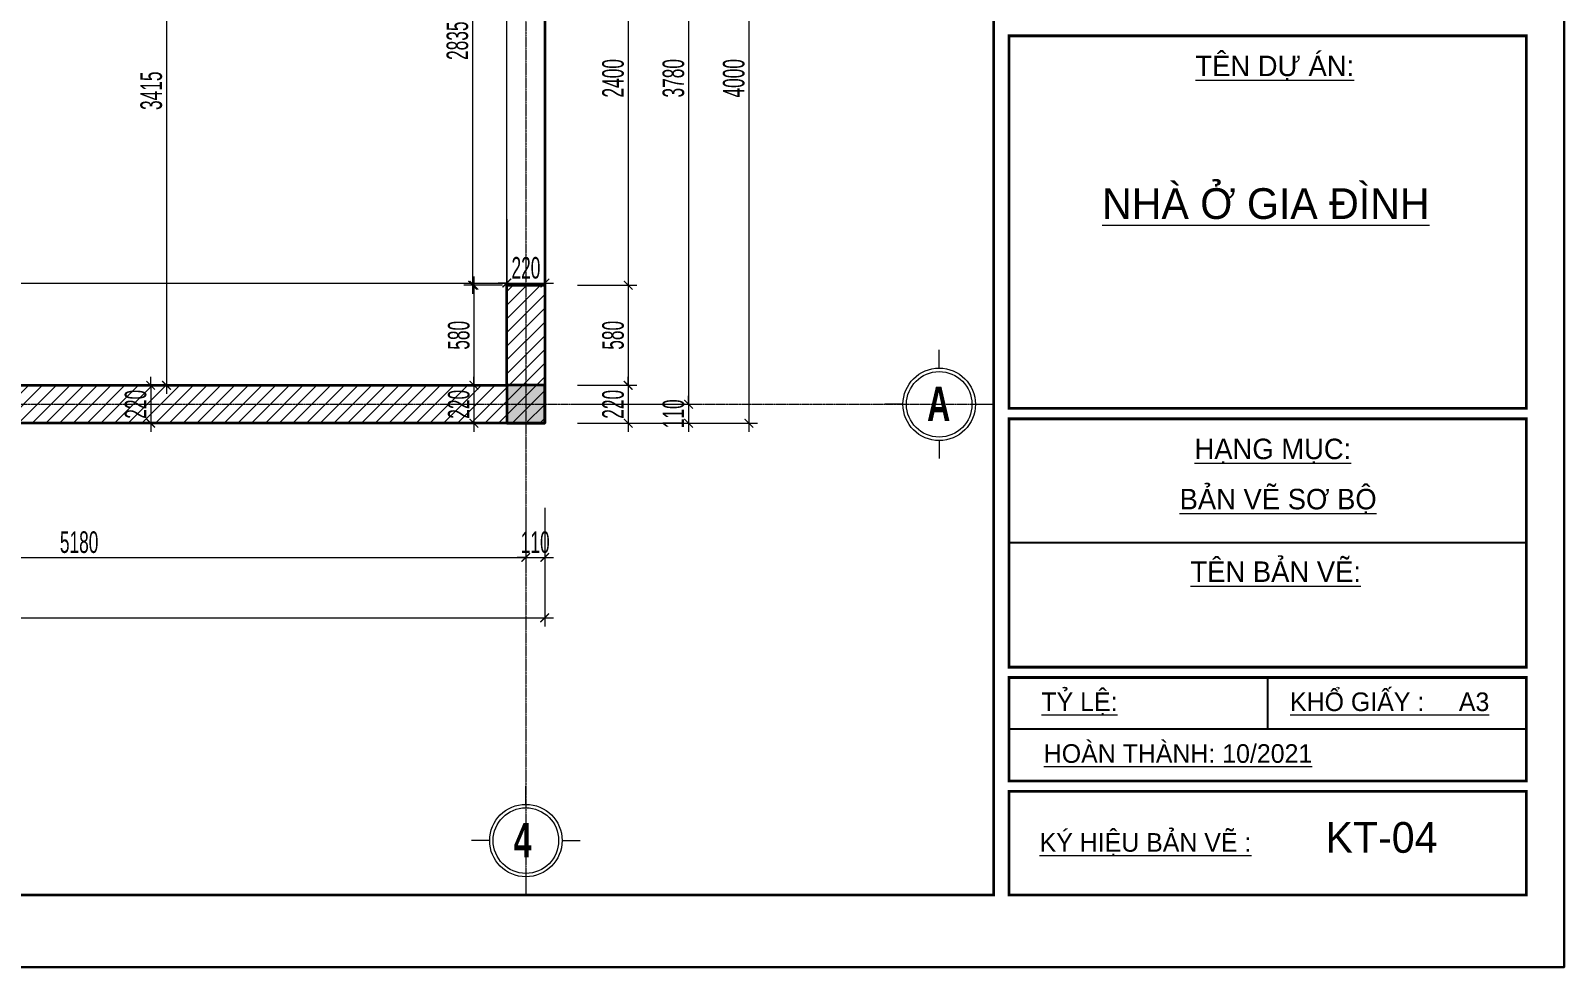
# Model space of a CAD drawing. Header units: millimetres. Extents: x 1336014 to 2939047, y -333549 to -60566.
# Drawn here: x 1459409 to 1468303, y -109734 to -104304 of the extents above; entities that cross this region are included whole.
import ezdxf
from ezdxf.enums import TextEntityAlignment as Align

# ---------------------------------------------------------------- set-up
doc = ezdxf.new("R2010")
doc.units = ezdxf.units.MM
doc.header["$MEASUREMENT"] = 0
doc.linetypes.add('CENTER2', pattern=[1.125, 0.75, -0.125, 0.125, -0.125])
for name, color, linetype, lineweight in [('01.Cut', 255, 'Continuous', 35), ('02.Thay', 145, 'Continuous', 15), ('05.Text', 253, 'Continuous', 18), ('06.betong', 2, 'Continuous', 35), ('08.Dim', 156, 'Continuous', 15), ('09.Hatch', 250, 'Continuous', 5), ('10.truc', 250, 'CENTER2', 20), ('11.Khung bo', 32, 'Continuous', 50), ('12.Khung', 36, 'Continuous', 25)]:
    doc.layers.add(name, color=color, linetype=linetype, lineweight=lineweight)
doc.layers.add('Tpl_Bound', color=1, linetype='Continuous', plot=False)
doc.styles.add('AVANTHB', font='')
doc.styles.add('TT5_Text Dim', font='hoatbif.shx', dxfattribs={"width": 0.6})
doc.styles.add('VnAvantH', font='')
doc.styles.get('AVANTHB').set_extended_font_data('.VnAvantH', bold=True)
doc.styles.get('VnAvantH').set_extended_font_data('.VnAvantH')
doc.dimstyles.new('TT5_Dim 1-50', dxfattribs={"dimscale": 50, "dimtxt": 2.5, "dimasz": 1, "dimexe": 1, "dimexo": 0.5, "dimgap": 0.5, "dimtad": 1, "dimdec": 0, "dimzin": 0, "dimdsep": 46, "dimtxsty": 'TT5_Text Dim', "dimblk": 'ARCHTICK', "dimcen": 0, "dimdle": 1, "dimclrd": 256, "dimclre": 256, "dimclrt": 1, "dimadec": 0, "dimazin": 0, "dimtfac": 0.015, "dimtdec": 0, "dimtix": 1, "dimtmove": 2, "dimatfit": 3, "dimldrblk": 'DOT', "dimfxl": 1, "dimtolj": 1, "dimtzin": 0, "dimlwd": -1, "dimlwe": -1, "dimarcsym": 1})

# ---------------------------------------------------------------- blocks, each defined once
blk = doc.blocks.new('100')
at = {"layer": '11.Khung bo', "const_width": 26.7}
for points in [[(1860913, -945240), (1860913, -916940), (1896063, -916940), (1896063, -945240)], [(1860913, -945240), (1860913, -916940), (1896063, -916940), (1896063, -945240)], [(1860913, -945240), (1860913, -916940), (1896063, -916940), (1896063, -945240)], [(1896213, -940540), (1901213, -940540), (1901213, -936940), (1896213, -936940)], [(1896213, -940540), (1901213, -940540), (1901213, -936940), (1896213, -936940)], [(1896213, -940540), (1901213, -940540), (1901213, -936940), (1896213, -936940)], [(1896213, -943040), (1901213, -943040), (1901213, -940640), (1896213, -940640)], [(1896213, -943040), (1901213, -943040), (1901213, -940640), (1896213, -940640)], [(1896213, -943040), (1901213, -943040), (1901213, -940640), (1896213, -940640)], [(1896213, -944140), (1901213, -944140), (1901213, -943140), (1896213, -943140)], [(1896213, -944140), (1901213, -944140), (1901213, -943140), (1896213, -943140)], [(1896213, -944140), (1901213, -944140), (1901213, -943140), (1896213, -943140)], [(1896213, -945240), (1901213, -945240), (1901213, -944240), (1896213, -944240)], [(1896213, -945240), (1901213, -945240), (1901213, -944240), (1896213, -944240)], [(1896213, -945240), (1901213, -945240), (1901213, -944240), (1896213, -944240)]]:
    blk.add_lwpolyline(points, close=True, dxfattribs=at)
at = {"layer": '12.Khung'}
for p, q in [((1901213, -941840), (1896213, -941840)), ((1901213, -941840), (1896213, -941840)), ((1901213, -941840), (1896213, -941840)), ((1898713, -943640), (1898713, -943140)), ((1898713, -943640), (1898713, -943140)), ((1898713, -943640), (1898713, -943140)), ((1901213, -943640), (1896213, -943640)), ((1901213, -943640), (1896213, -943640)), ((1901213, -943640), (1896213, -943640))]:
    blk.add_line(p, q, dxfattribs=at)
blk.add_lwpolyline([(1901579, -945940), (1901579, -916240), (1859580, -916240), (1859580, -945940)], close=True, dxfattribs=at)
blk.add_lwpolyline([(1901579, -945940), (1901579, -916240), (1859580, -916240), (1859580, -945940)], close=True, dxfattribs=at)
blk.add_lwpolyline([(1901579, -945940), (1901579, -916240), (1859580, -916240), (1859580, -945940)], close=True, dxfattribs=at)
at = {"layer": '05.Text', "style": 'VnAvantH'}
for s, height, p in [('%%Utªn Dù ¸N:', 198, (1898013, -937329)), ('%%Unhµ ë gia ®×nh', 297, (1897112, -938709)), ('%%Uh¹ng môc:', 198, (1898005, -941030)), ('%%Uh¹ng môc:', 198, (1898005, -941030)), ('%%Uh¹ng môc:', 198, (1898005, -941030)), ('%%Ub¶n vÏ s¬ bé', 198, (1897861, -941515)), ('%%Ub¶n vÏ s¬ bé', 198, (1897861, -941515)), ('%%Ub¶n vÏ s¬ bé', 198, (1897861, -941515)), ('%%Utªn b¶n vÏ:', 198, (1897966, -942216)), ('%%Utªn b¶n vÏ:', 198, (1897966, -942216)), ('%%Utªn b¶n vÏ:', 198, (1897966, -942216)), ('%%Utû lÖ:', 180, (1896525, -943464)), ('%%UKHæ GIÊY :     A3', 180, (1898928, -943464)), ('%%Uhoµn thµnh: 10/2021', 180, (1896548, -943964)), ('%%Uký hiÖu b¶n vÏ :', 180, (1896508, -944823))]:
    blk.add_text(s, height=height, dxfattribs=at).set_placement(p)
blk = doc.blocks.new('DFGFH')
h = blk.add_hatch(color=256)
h.dxf.hatch_style = 1
h.paths.add_polyline_path([(15438.1, 12136.8), (15658.1, 12136.8), (15658.1, 12356.8), (15438.1, 12356.8)])
blk.add_lwpolyline([(15438.1, 12136.8), (15658.1, 12136.8), (15658.1, 12356.8), (15438.1, 12356.8)], close=True)
blk = doc.blocks.new('DANHTRUC')
for p, q in [((980383, -947347), (980383, -947137)), ((979963, -947767), (979753, -947767)), ((980803, -947767), (981013, -947767)), ((980383, -948187), (980383, -948397))]:
    blk.add_line(p, q)
for radius in [420, 380]:
    blk.add_circle((980383, -947767), radius)
blk = doc.blocks.new('_ARCHTICK')
at = {"const_width": 0.15}
blk.add_lwpolyline([(-0.5, -0.5), (0.5, 0.5)], dxfattribs=at)
blk = doc.blocks.new('*D435')
at = {"layer": '08.Dim', "transparency": 16777216}
for p, q in [((1457100.1, -107070.3), (1457100.1, -107407.8)), ((1462280.1, -107070.3), (1462280.1, -107407.8)), ((1457050.1, -107357.8), (1462330.1, -107357.8))]:
    blk.add_line(p, q, dxfattribs=at)
at = {"layer": 'Defpoints', "color": 0, "transparency": 16777216}
for p in [(1457100.1, -107045.3), (1462280.1, -107045.3), (1462280.1, -107357.8)]:
    blk.add_point(p, dxfattribs=at)
at = {"layer": '08.Dim', "transparency": 16777216, "xscale": 50, "yscale": 50, "zscale": 50, "rotation": 180}
blk.add_blockref('_ARCHTICK', (1457100.1, -107357.8), dxfattribs=at)
at = {"layer": '08.Dim', "transparency": 16777216, "xscale": 50, "yscale": 50, "zscale": 50}
blk.add_blockref('_ARCHTICK', (1462280.1, -107357.8), dxfattribs=at)
at = {"layer": '08.Dim', "color": 1, "transparency": 16777216, "insert": (1459690.1, -107270.3), "char_height": 125, "attachment_point": 5, "style": 'TT5_Text Dim'}
blk.add_mtext('\\A1;5180', dxfattribs=at)
blk = doc.blocks.new('_DOT')
blk.add_line((-0.5, 0), (-1, 0))
at = {"const_width": 0.5}
blk.add_lwpolyline([(-0.25, 0, 1), (0.25, 0, 1)], format="xyb", close=True, dxfattribs=at)
blk = doc.blocks.new('*D436')
at = {"layer": '08.Dim', "transparency": 16777216}
for p, q in [((1462280.1, -107070.3), (1462280.1, -107407.8)), ((1462390.1, -107070.3), (1462390.1, -107407.8)), ((1462280.1, -107357.8), (1462230.1, -107357.8)), ((1462280.1, -107357.8), (1462390.1, -107357.8)), ((1462390.1, -107357.8), (1462440.1, -107357.8))]:
    blk.add_line(p, q, dxfattribs=at)
at = {"layer": 'Defpoints', "color": 0, "transparency": 16777216}
for p in [(1462280.1, -107045.3), (1462390.1, -107045.3), (1462390.1, -107357.8)]:
    blk.add_point(p, dxfattribs=at)
at = {"layer": '08.Dim', "transparency": 16777216, "xscale": 50, "yscale": 50, "zscale": 50}
blk.add_blockref('_ARCHTICK', (1462280.1, -107357.8), dxfattribs=at)
at = {"layer": '08.Dim', "transparency": 16777216, "xscale": 50, "yscale": 50, "zscale": 50, "rotation": 180}
blk.add_blockref('_ARCHTICK', (1462390.1, -107357.8), dxfattribs=at)
at = {"layer": '08.Dim', "color": 1, "transparency": 16777216, "insert": (1462335.1, -107270.3), "char_height": 125, "attachment_point": 5, "style": 'TT5_Text Dim'}
blk.add_mtext('\\A1;110', dxfattribs=at)
blk = doc.blocks.new('*D437')
at = {"layer": '08.Dim', "transparency": 16777216}
for p, q in [((1447390.1, -107070.3), (1447390.1, -107757.8)), ((1462390.1, -107070.3), (1462390.1, -107757.8)), ((1447340.1, -107707.8), (1462440.1, -107707.8))]:
    blk.add_line(p, q, dxfattribs=at)
at = {"layer": 'Defpoints', "color": 0, "transparency": 16777216}
for p in [(1447390.1, -107045.3), (1462390.1, -107045.3), (1462390.1, -107707.8)]:
    blk.add_point(p, dxfattribs=at)
at = {"layer": '08.Dim', "transparency": 16777216, "xscale": 50, "yscale": 50, "zscale": 50, "rotation": 180}
blk.add_blockref('_ARCHTICK', (1447390.1, -107707.8), dxfattribs=at)
at = {"layer": '08.Dim', "transparency": 16777216, "xscale": 50, "yscale": 50, "zscale": 50}
blk.add_blockref('_ARCHTICK', (1462390.1, -107707.8), dxfattribs=at)
at = {"layer": '08.Dim', "color": 1, "transparency": 16777216, "insert": (1455390.1, -107620.3), "char_height": 125, "attachment_point": 5, "style": 'TT5_Text Dim'}
blk.add_mtext('\\A1;15000', dxfattribs=at)
blk = doc.blocks.new('*D447')
at = {"layer": '08.Dim', "transparency": 16777216}
for p, q in [((1462579.5, -102690.2), (1463274.2, -102690.2)), ((1463224.2, -102640.2), (1463224.2, -106520.2)), ((1462579.5, -106470.2), (1463274.2, -106470.2))]:
    blk.add_line(p, q, dxfattribs=at)
at = {"layer": 'Defpoints', "color": 0, "transparency": 16777216}
for p in [(1462554.5, -102690.2), (1462554.5, -106470.2), (1463224.2, -106470.2)]:
    blk.add_point(p, dxfattribs=at)
at = {"layer": '08.Dim', "transparency": 16777216, "xscale": 50, "yscale": 50, "zscale": 50}
for p, rotation in [((1463224.2, -102690.2), 90), ((1463224.2, -106470.2), 270)]:
    blk.add_blockref('_ARCHTICK', p, dxfattribs=dict(at, rotation=rotation))
at = {"layer": '08.Dim', "color": 1, "transparency": 16777216, "insert": (1463136.7, -104580.2), "char_height": 125, "attachment_point": 5, "rotation": 90, "style": 'TT5_Text Dim'}
blk.add_mtext('\\A1;3780', dxfattribs=at)
blk = doc.blocks.new('*D448')
at = {"layer": '08.Dim', "transparency": 16777216}
for p, q in [((1463224.2, -106470.2), (1463224.2, -106420.2)), ((1462579.5, -106470.2), (1463274.2, -106470.2)), ((1463224.2, -106470.2), (1463224.2, -106580.2)), ((1462579.5, -106580.2), (1463274.2, -106580.2)), ((1463224.2, -106580.2), (1463224.2, -106630.2))]:
    blk.add_line(p, q, dxfattribs=at)
at = {"layer": 'Defpoints', "color": 0, "transparency": 16777216}
for p in [(1462554.5, -106470.2), (1462554.5, -106580.2), (1463224.2, -106580.2)]:
    blk.add_point(p, dxfattribs=at)
at = {"layer": '08.Dim', "transparency": 16777216, "xscale": 50, "yscale": 50, "zscale": 50}
for p, rotation in [((1463224.2, -106470.2), 270), ((1463224.2, -106580.2), 90)]:
    blk.add_blockref('_ARCHTICK', p, dxfattribs=dict(at, rotation=rotation))
at = {"layer": '08.Dim', "color": 1, "transparency": 16777216, "insert": (1463136.7, -106525.2), "char_height": 125, "attachment_point": 5, "rotation": 90, "style": 'TT5_Text Dim'}
blk.add_mtext('\\A1;110', dxfattribs=at)
blk = doc.blocks.new('*D449')
at = {"layer": '08.Dim', "transparency": 16777216}
for p, q in [((1463574.2, -102530.2), (1463574.2, -106630.2)), ((1462579.5, -102580.2), (1463624.2, -102580.2)), ((1462579.5, -106580.2), (1463624.2, -106580.2))]:
    blk.add_line(p, q, dxfattribs=at)
at = {"layer": 'Defpoints', "color": 0, "transparency": 16777216}
for p in [(1462554.5, -102580.2), (1462554.5, -106580.2), (1463574.2, -106580.2)]:
    blk.add_point(p, dxfattribs=at)
at = {"layer": '08.Dim', "transparency": 16777216, "xscale": 50, "yscale": 50, "zscale": 50}
for p, rotation in [((1463574.2, -102580.2), 90), ((1463574.2, -106580.2), 270)]:
    blk.add_blockref('_ARCHTICK', p, dxfattribs=dict(at, rotation=rotation))
at = {"layer": '08.Dim', "color": 1, "transparency": 16777216, "insert": (1463486.7, -104580.2), "char_height": 125, "attachment_point": 5, "rotation": 90, "style": 'TT5_Text Dim'}
blk.add_mtext('\\A1;4000', dxfattribs=at)
blk = doc.blocks.new('*D510')
at = {"layer": '08.Dim', "transparency": 16777216}
for p, q in [((1462874.2, -103330.2), (1462874.2, -105830.2)), ((1462579.5, -103380.2), (1462924.2, -103380.2)), ((1462579.5, -105780.2), (1462924.2, -105780.2))]:
    blk.add_line(p, q, dxfattribs=at)
at = {"layer": 'Defpoints', "color": 0, "transparency": 16777216}
for p in [(1462554.5, -103380.2), (1462554.5, -105780.2), (1462874.2, -105780.2)]:
    blk.add_point(p, dxfattribs=at)
at = {"layer": '08.Dim', "transparency": 16777216, "xscale": 50, "yscale": 50, "zscale": 50}
for p, rotation in [((1462874.2, -103380.2), 90), ((1462874.2, -105780.2), 270)]:
    blk.add_blockref('_ARCHTICK', p, dxfattribs=dict(at, rotation=rotation))
at = {"layer": '08.Dim', "color": 1, "transparency": 16777216, "insert": (1462786.7, -104580.2), "char_height": 125, "attachment_point": 5, "rotation": 90, "style": 'TT5_Text Dim'}
blk.add_mtext('\\A1;2400', dxfattribs=at)
blk = doc.blocks.new('*D511')
at = {"layer": '08.Dim', "transparency": 16777216}
for p, q in [((1462874.2, -105730.2), (1462874.2, -106410.2)), ((1462579.5, -105780.2), (1462924.2, -105780.2)), ((1462579.5, -106360.2), (1462924.2, -106360.2))]:
    blk.add_line(p, q, dxfattribs=at)
at = {"layer": 'Defpoints', "color": 0, "transparency": 16777216}
for p in [(1462554.5, -105780.2), (1462554.5, -106360.2), (1462874.2, -106360.2)]:
    blk.add_point(p, dxfattribs=at)
at = {"layer": '08.Dim', "transparency": 16777216, "xscale": 50, "yscale": 50, "zscale": 50}
for p, rotation in [((1462874.2, -105780.2), 90), ((1462874.2, -106360.2), 270)]:
    blk.add_blockref('_ARCHTICK', p, dxfattribs=dict(at, rotation=rotation))
at = {"layer": '08.Dim', "color": 1, "transparency": 16777216, "insert": (1462786.7, -106070.2), "char_height": 125, "attachment_point": 5, "rotation": 90, "style": 'TT5_Text Dim'}
blk.add_mtext('\\A1;580', dxfattribs=at)
blk = doc.blocks.new('*D512')
at = {"layer": '08.Dim', "transparency": 16777216}
for p, q in [((1462579.5, -106360.2), (1462924.2, -106360.2)), ((1462874.2, -106360.2), (1462874.2, -106310.2)), ((1462874.2, -106360.2), (1462874.2, -106580.2)), ((1462579.5, -106580.2), (1462924.2, -106580.2)), ((1462874.2, -106580.2), (1462874.2, -106630.2))]:
    blk.add_line(p, q, dxfattribs=at)
at = {"layer": 'Defpoints', "color": 0, "transparency": 16777216}
for p in [(1462554.5, -106360.2), (1462554.5, -106580.2), (1462874.2, -106580.2)]:
    blk.add_point(p, dxfattribs=at)
at = {"layer": '08.Dim', "transparency": 16777216, "xscale": 50, "yscale": 50, "zscale": 50}
for p, rotation in [((1462874.2, -106360.2), 270), ((1462874.2, -106580.2), 90)]:
    blk.add_blockref('_ARCHTICK', p, dxfattribs=dict(at, rotation=rotation))
at = {"layer": '08.Dim', "color": 1, "transparency": 16777216, "insert": (1462786.7, -106470.2), "char_height": 125, "attachment_point": 5, "rotation": 90, "style": 'TT5_Text Dim'}
blk.add_mtext('\\A1;220', dxfattribs=at)
blk = doc.blocks.new('*D345')
at = {"layer": '08.Dim', "transparency": 16777216}
for p, q in [((1461971.5, -102894.8), (1461971.5, -105830.2)), ((1462071.4, -102944.8), (1461921.5, -102944.8)), ((1462146.1, -105780.2), (1461921.5, -105780.2))]:
    blk.add_line(p, q, dxfattribs=at)
at = {"layer": 'Defpoints', "color": 0, "transparency": 16777216}
for p in [(1462096.4, -102944.8), (1461971.5, -105780.2), (1462171.1, -105780.2)]:
    blk.add_point(p, dxfattribs=at)
at = {"layer": '08.Dim', "transparency": 16777216, "xscale": 50, "yscale": 50, "zscale": 50}
for p, rotation in [((1461971.5, -102944.8), 90), ((1461971.5, -105780.2), 270)]:
    blk.add_blockref('_ARCHTICK', p, dxfattribs=dict(at, rotation=rotation))
at = {"layer": '08.Dim', "color": 1, "transparency": 16777216, "insert": (1461884, -104362.5), "char_height": 125, "attachment_point": 5, "rotation": 90, "style": 'TT5_Text Dim'}
blk.add_mtext('\\A1;2835', dxfattribs=at)
blk = doc.blocks.new('*D346')
at = {"layer": '08.Dim', "transparency": 16777216}
for p, q in [((1461979.7, -105730.2), (1461979.7, -106410.2)), ((1462146.1, -105780.2), (1461929.7, -105780.2)), ((1462146.1, -106360.2), (1461929.7, -106360.2))]:
    blk.add_line(p, q, dxfattribs=at)
at = {"layer": 'Defpoints', "color": 0, "transparency": 16777216}
for p in [(1462171.1, -105780.2), (1461979.7, -106360.2), (1462171.1, -106360.2)]:
    blk.add_point(p, dxfattribs=at)
at = {"layer": '08.Dim', "transparency": 16777216, "xscale": 50, "yscale": 50, "zscale": 50}
for p, rotation in [((1461979.7, -105780.2), 90), ((1461979.7, -106360.2), 270)]:
    blk.add_blockref('_ARCHTICK', p, dxfattribs=dict(at, rotation=rotation))
at = {"layer": '08.Dim', "color": 1, "transparency": 16777216, "insert": (1461892.2, -106070.2), "char_height": 125, "attachment_point": 5, "rotation": 90, "style": 'TT5_Text Dim'}
blk.add_mtext('\\A1;580', dxfattribs=at)
blk = doc.blocks.new('*D347')
at = {"layer": '08.Dim', "transparency": 16777216}
for p, q in [((1462146.1, -106360.2), (1461929.7, -106360.2)), ((1461979.7, -106360.2), (1461979.7, -106310.2)), ((1461979.7, -106360.2), (1461979.7, -106580.2)), ((1462146.1, -106580.2), (1461929.7, -106580.2)), ((1461979.7, -106580.2), (1461979.7, -106630.2))]:
    blk.add_line(p, q, dxfattribs=at)
at = {"layer": 'Defpoints', "color": 0, "transparency": 16777216}
for p in [(1462171.1, -106360.2), (1461979.7, -106580.2), (1462171.1, -106580.2)]:
    blk.add_point(p, dxfattribs=at)
at = {"layer": '08.Dim', "transparency": 16777216, "xscale": 50, "yscale": 50, "zscale": 50}
for p, rotation in [((1461979.7, -106360.2), 270), ((1461979.7, -106580.2), 90)]:
    blk.add_blockref('_ARCHTICK', p, dxfattribs=dict(at, rotation=rotation))
at = {"layer": '08.Dim', "color": 1, "transparency": 16777216, "insert": (1461892.2, -106470.2), "char_height": 125, "attachment_point": 5, "rotation": 90, "style": 'TT5_Text Dim'}
blk.add_mtext('\\A1;220', dxfattribs=at)
blk = doc.blocks.new('*D353')
at = {"layer": '08.Dim', "transparency": 16777216}
for p, q in [((1462170.1, -105397.8), (1462170.1, -105817.2)), ((1453630.1, -105695.2), (1453630.1, -105817.2)), ((1453580.1, -105767.2), (1462220.1, -105767.2))]:
    blk.add_line(p, q, dxfattribs=at)
at = {"layer": 'Defpoints', "color": 0, "transparency": 16777216}
for p in [(1462170.1, -105372.8), (1453630.1, -105670.2), (1462170.1, -105767.2)]:
    blk.add_point(p, dxfattribs=at)
at = {"layer": '08.Dim', "transparency": 16777216, "xscale": 50, "yscale": 50, "zscale": 50, "rotation": 180}
blk.add_blockref('_ARCHTICK', (1453630.1, -105767.2), dxfattribs=at)
at = {"layer": '08.Dim', "transparency": 16777216, "xscale": 50, "yscale": 50, "zscale": 50}
blk.add_blockref('_ARCHTICK', (1462170.1, -105767.2), dxfattribs=at)
at = {"layer": '08.Dim', "color": 1, "transparency": 16777216, "insert": (1457900.1, -105679.7), "char_height": 125, "attachment_point": 5, "style": 'TT5_Text Dim'}
blk.add_mtext('\\A1;8540', dxfattribs=at)
blk = doc.blocks.new('*D354')
at = {"layer": '08.Dim', "transparency": 16777216}
for p, q in [((1462171.1, -105397.8), (1462171.1, -105817.2)), ((1462391.1, -105464.2), (1462391.1, -105817.2)), ((1462171.1, -105767.2), (1462121.1, -105767.2)), ((1462171.1, -105767.2), (1462391.1, -105767.2)), ((1462391.1, -105767.2), (1462441.1, -105767.2))]:
    blk.add_line(p, q, dxfattribs=at)
at = {"layer": 'Defpoints', "color": 0, "transparency": 16777216}
for p in [(1462171.1, -105372.8), (1462391.1, -105439.2), (1462391.1, -105767.2)]:
    blk.add_point(p, dxfattribs=at)
at = {"layer": '08.Dim', "transparency": 16777216, "xscale": 50, "yscale": 50, "zscale": 50}
blk.add_blockref('_ARCHTICK', (1462171.1, -105767.2), dxfattribs=at)
at = {"layer": '08.Dim', "transparency": 16777216, "xscale": 50, "yscale": 50, "zscale": 50, "rotation": 180}
blk.add_blockref('_ARCHTICK', (1462391.1, -105767.2), dxfattribs=at)
at = {"layer": '08.Dim', "color": 1, "transparency": 16777216, "insert": (1462281.1, -105679.7), "char_height": 125, "attachment_point": 5, "style": 'TT5_Text Dim'}
blk.add_mtext('\\A1;220', dxfattribs=at)
blk = doc.blocks.new('*D683')
at = {"layer": '08.Dim', "transparency": 16777216}
for p, q in [((1460196.3, -102894.8), (1460196.3, -106410.2)), ((1460060.6, -102944.8), (1460246.3, -102944.8)), ((1460060.6, -106360.2), (1460246.3, -106360.2))]:
    blk.add_line(p, q, dxfattribs=at)
at = {"layer": 'Defpoints', "color": 0, "transparency": 16777216}
for p in [(1460035.6, -102944.8), (1460035.6, -106360.2), (1460196.3, -106360.2)]:
    blk.add_point(p, dxfattribs=at)
at = {"layer": '08.Dim', "transparency": 16777216, "xscale": 50, "yscale": 50, "zscale": 50}
for p, rotation in [((1460196.3, -102944.8), 90), ((1460196.3, -106360.2), 270)]:
    blk.add_blockref('_ARCHTICK', p, dxfattribs=dict(at, rotation=rotation))
at = {"layer": '08.Dim', "color": 1, "transparency": 16777216, "insert": (1460108.8, -104652.5), "char_height": 125, "attachment_point": 5, "rotation": 90, "style": 'TT5_Text Dim'}
blk.add_mtext('\\A1;3415', dxfattribs=at)
blk = doc.blocks.new('*D684')
at = {"layer": '08.Dim', "transparency": 16777216}
for p, q in [((1459840.1, -106360.2), (1460155.3, -106360.2)), ((1460105.3, -106360.2), (1460105.3, -106310.2)), ((1460105.3, -106360.2), (1460105.3, -106580.2)), ((1459857.1, -106580.2), (1460155.3, -106580.2)), ((1460105.3, -106580.2), (1460105.3, -106630.2))]:
    blk.add_line(p, q, dxfattribs=at)
at = {"layer": 'Defpoints', "color": 0, "transparency": 16777216}
for p in [(1459815.1, -106360.2), (1459832.1, -106580.2), (1460105.3, -106580.2)]:
    blk.add_point(p, dxfattribs=at)
at = {"layer": '08.Dim', "transparency": 16777216, "xscale": 50, "yscale": 50, "zscale": 50}
for p, rotation in [((1460105.3, -106360.2), 270), ((1460105.3, -106580.2), 90)]:
    blk.add_blockref('_ARCHTICK', p, dxfattribs=dict(at, rotation=rotation))
at = {"layer": '08.Dim', "color": 1, "transparency": 16777216, "insert": (1460017.8, -106470.2), "char_height": 125, "attachment_point": 5, "rotation": 90, "style": 'TT5_Text Dim'}
blk.add_mtext('\\A1;220', dxfattribs=at)

msp = doc.modelspace()

# ---------------------------------------------------------------- hatches: boundary and pattern name
at = {"layer": '09.Hatch', "ltscale": 50}
h = msp.add_hatch(dxfattribs=at)
h.set_pattern_fill('TUONGXAY', color=256, scale=450, style=0)
h.set_pattern_definition([(45, (907983.08, -82076.24), (-39.7747564, 39.7747564), [])])
h.paths.add_polyline_path([(1462391.1, -105780.2), (1462171.1, -105780.2), (1462171.1, -106360.2), (1447391.1, -106360.2), (1447391.1, -106580.2), (1462391.1, -106580.2)])

# ---------------------------------------------------------------- linework, layer by layer
at = {"layer": '01.Cut'}
msp.add_lwpolyline([(1446491.1, -102580.2), (1462391.1, -102580.2), (1462391.1, -106580.2), (1446491.1, -106580.2)], close=True, dxfattribs=at)
for points in [[(1462391.1, -105780.2), (1462391.1, -106580.2), (1447391.1, -106580.2), (1447391.1, -106360.2), (1462171.1, -106360.2), (1462171.1, -105780.2)], [(1462171.1, -105780.2), (1462391.1, -105780.2)]]:
    msp.add_lwpolyline(points, dxfattribs=at)
at = {"layer": '02.Thay'}
msp.add_lwpolyline([(1462171.1, -103380.2), (1462391.1, -103380.2), (1462391.1, -105780.2), (1462171.1, -105780.2)], close=True, dxfattribs=at)
at = {"layer": '10.truc'}
for p, q in [((1462281.1, -92334.4), (1462281.1, -109314.2)), ((1444203.1, -106470.2), (1464992.9, -106470.2))]:
    msp.add_line(p, q, dxfattribs=at)
at = {"layer": 'Tpl_Bound', "color": 1}
msp.add_lwpolyline([(1443103.1, -109734.2), (1443103.1, -91914.4), (1468302.9, -91914.4), (1468302.9, -109734.2)], close=True, dxfattribs=at)

# ---------------------------------------------------------------- block references
at = {"layer": '05.Text'}
for name, p, xscale, yscale, zscale in [('100', (327355.3, 457829.7), 0.6, 0.6, 0.6), ('DANHTRUC', (974486.2, 367413.1), 0.5, 0.5, 0.5), ('DANHTRUC', (972089.4, 364884.1), 0.5, 0.5, 0.5)]:
    msp.add_blockref(name, p, dxfattribs=dict(at, xscale=xscale, yscale=yscale, zscale=zscale))
at = {"layer": '06.betong'}
msp.add_blockref('DFGFH', (1446733, -118716.9), dxfattribs=at)

# ---------------------------------------------------------------- texts
at = {"layer": '05.Text', "style": 'AVANTHB', "width": 0.7}
for s, p in [('A', (1464607.1, -106567.9)), ('4', (1462210.3, -109096.9))]:
    msp.add_text(s, height=200, dxfattribs=at).set_placement(p)
at = {"layer": '05.Text', "style": 'VnAvantH'}
msp.add_text('KT-04', height=178.2, dxfattribs=at).set_placement((1467567.1, -109070.3), align=Align.RIGHT)

# ---------------------------------------------------------------- dimensions: what is measured, and where the dimension line sits
at = {"layer": '08.Dim'}
for base, p1, p2, picture, middle in [((1463574.2, -106580.2), (1462554.5, -102580.2), (1462554.5, -106580.2), '*D449', (1463486.7, -104580.2)), ((1463224.2, -106470.2), (1462554.5, -102690.2), (1462554.5, -106470.2), '*D447', (1463136.7, -104580.2)), ((1460196.3, -106360.2), (1460035.6, -102944.8), (1460035.6, -106360.2), '*D683', (1460108.8, -104652.5)), ((1461971.5, -105780.2), (1462096.4, -102944.8), (1462171.1, -105780.2), '*D345', (1461884, -104362.5)), ((1462874.2, -105780.2), (1462554.5, -103380.2), (1462554.5, -105780.2), '*D510', (1462786.7, -104580.2)), ((1461979.7, -106360.2), (1462171.1, -105780.2), (1462171.1, -106360.2), '*D346', (1461892.2, -106070.2)), ((1462874.2, -106360.2), (1462554.5, -105780.2), (1462554.5, -106360.2), '*D511', (1462786.7, -106070.2)), ((1460105.3, -106580.2), (1459815.1, -106360.2), (1459832.1, -106580.2), '*D684', (1460017.8, -106470.2)), ((1461979.7, -106580.2), (1462171.1, -106360.2), (1462171.1, -106580.2), '*D347', (1461892.2, -106470.2)), ((1462874.2, -106580.2), (1462554.5, -106360.2), (1462554.5, -106580.2), '*D512', (1462786.7, -106470.2)), ((1463224.2, -106580.2), (1462554.5, -106470.2), (1462554.5, -106580.2), '*D448', (1463136.7, -106525.2))]:
    dim = msp.add_linear_dim(base=base, p1=p1, p2=p2, angle=90, dimstyle='TT5_Dim 1-50', dxfattribs=at)
    dim.commit()
    dim.dimension.update_dxf_attribs({"geometry": picture, "text_midpoint": middle})
for base, p1, p2, picture, middle in [((1462170.1, -105767.2), (1453630.1, -105670.2), (1462170.1, -105372.8), '*D353', (1457900.1, -105679.7)), ((1462391.1, -105767.2), (1462171.1, -105372.8), (1462391.1, -105439.2), '*D354', (1462281.1, -105679.7)), ((1462280.1, -107357.8), (1457100.1, -107045.3), (1462280.1, -107045.3), '*D435', (1459690.1, -107270.3)), ((1462390.1, -107357.8), (1462280.1, -107045.3), (1462390.1, -107045.3), '*D436', (1462335.1, -107270.3))]:
    dim = msp.add_linear_dim(base=base, p1=p1, p2=p2, dimstyle='TT5_Dim 1-50', dxfattribs=at)
    dim.commit()
    dim.dimension.update_dxf_attribs({"geometry": picture, "text_midpoint": middle})
dim = msp.add_linear_dim(base=(1462390.1, -107707.8), p1=(1447390.1, -107045.3), p2=(1462390.1, -107045.3), dimstyle='TT5_Dim 1-50', dxfattribs=at)
dim.commit()
dim.dimension.update_dxf_attribs({"geometry": '*D437', "text_midpoint": (1455390.1, -107620.3), "dimtype": 160})

doc.saveas('drawing.dxf')
